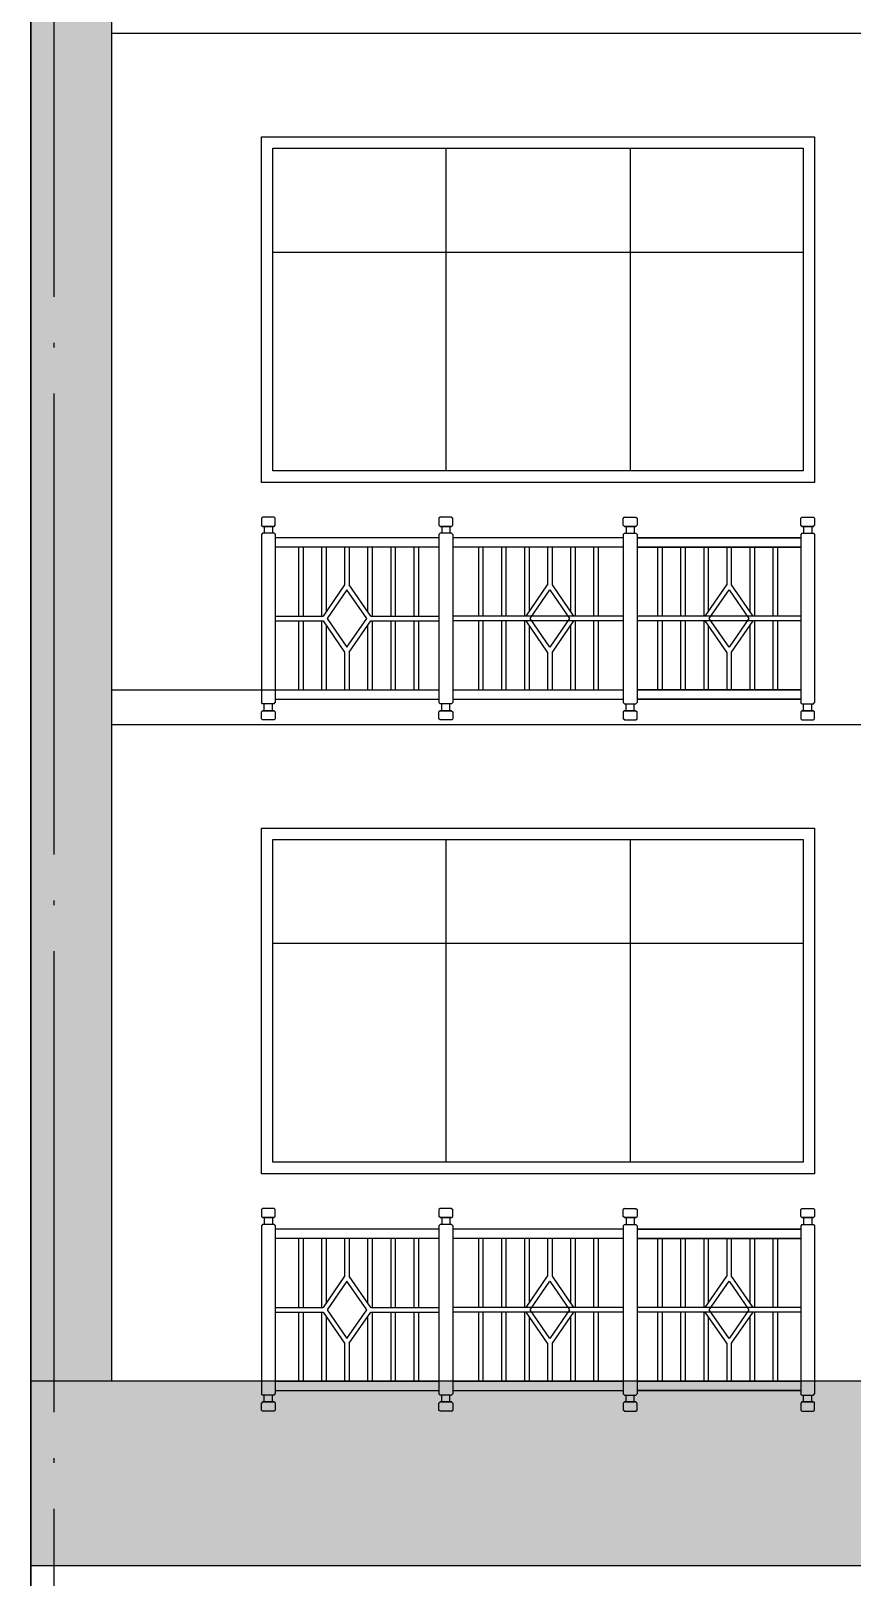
# Model space of a CAD drawing. Extents: x 522289 to 1051641, y 88514 to 354674.
# Drawn here: x 763707 to 767269, y 199700 to 206410 of the extents above; entities that cross this region are included whole.
import ezdxf

# ---------------------------------------------------------------- set-up
doc = ezdxf.new("R2010")
doc.units = 0
doc.header["$LTSCALE"] = 1000
doc.header["$MEASUREMENT"] = 0
doc.linetypes.add('DOTE', pattern=[2.42, 2, -0.2, 0.02, -0.2])
doc.layers.get('0').update_dxf_attribs({"linetype": 'CONTINUOUS'})
for name, color, linetype in [('_0', 7, 'CONTINUOUS'), ('DOTE', 1, 'DOTE'), ('WINDOW', 4, 'CONTINUOUS')]:
    doc.layers.add(name, color=color, linetype=linetype)

msp = doc.modelspace()

# ---------------------------------------------------------------- hatches: boundary and pattern name
h = msp.add_hatch()
h.set_pattern_fill('AR-B816', color=251, scale=100)
h.set_pattern_definition([(0, (-55291.1, 0), (0, 121.3104), []), (90, (-55291.1, 0), (-121.3104, 121.3104), [121.3104, -121.3104])])
h.paths.add_polyline_path([(763706.7, 221549.9), (764056.7, 221549.9), (764056.7, 200549.9), (763706.7, 200549.9)])
at = {"layer": 'WINDOW'}
h = msp.add_hatch(dxfattribs=at)
h.set_pattern_fill('弯瓦屋面', color=251, scale=100)
h.set_pattern_definition([(0, (-259828.57, -3108070.74), (200, 200), [40, -160]), (45, (-259748.57, -3108050.74), (2e-14, 200), [56.568542, -226.27417]), (90, (-259708.57, -3108010.74), (-200, 200), [200]), (135, (-259668.57, -3108050.74), (-200, 2e-14), [56.568542, -226.27417]), (26.5650512, (-259788.57, -3108070.74), (200, 2e-07), [44.72, -402.493595]), (333.4349488, (-259668.57, -3108050.74), (200, -2e-07), [44.72, -402.493595])])
h.paths.add_polyline_path([(763706.7, 199749.9), (772706.7, 199749.9), (771706.7, 200549.9), (763706.7, 200549.9)])

# ---------------------------------------------------------------- linework, layer by layer
at = {"color": 34}
for p, q in [((764706.7, 204224.9), (764706.7, 203494.9)), ((764766.7, 204224.9), (764766.7, 203494.9)), ((765476.7, 204209.9, 4.8), (764766.7, 204209.9)), ((765476.7, 204224.9, 4.8), (765476.7, 203494.9, 4.8)), ((765536.7, 204224.9, 4.8), (765536.7, 203494.9, 4.8)), ((766276.7, 204209.9, 4.8), (765536.7, 204209.9, 4.8)), ((766276.7, 204224.9, 4.8), (766276.7, 203494.9, 4.8)), ((766336.7, 204224.9, 4.8), (766336.7, 203494.9, 4.8)), ((767046.7, 204209.9, 4.8), (766336.7, 204209.9, 4.8)), ((766336.7, 204209.9, 4.8), (767046.7, 204209.9)), ((767046.7, 204224.9, 4.8), (767046.7, 203494.9, 4.8)), ((767046.7, 204224.9), (767046.7, 203494.9)), ((767106.7, 204224.9, 4.8), (767106.7, 203494.9, 4.8)), ((767106.7, 204224.9), (767106.7, 203494.9)), ((765476.7, 204169.9, 4.8), (764766.7, 204169.9)), ((766276.7, 204169.9, 4.8), (765536.7, 204169.9, 4.8)), ((767046.7, 204169.9, 4.8), (766336.7, 204169.9, 4.8)), ((766336.7, 204169.9, 4.8), (767046.7, 204169.9)), ((764766.7, 203869.9), (764974.6, 203869.9, 4.8)), ((764766.7, 203849.9), (764974.6, 203849.9, 4.8)), ((765180.8, 203869.9, 4.8), (765476.7, 203869.9, 4.8)), ((765180.8, 203849.9, 4.8), (765476.7, 203849.9, 4.8)), ((766268.5, 203869.9, 9.7), (765536.7, 203869.9, 4.8)), ((765854.8, 203869.9, 9.7), (765536.7, 203869.9, 4.8)), ((766268.5, 203849.9, 9.7), (765536.7, 203849.9, 4.8)), ((765854.8, 203849.9, 9.7), (765536.7, 203849.9, 4.8)), ((766276.7, 203869.9, 4.8), (766061, 203869.9, 9.7)), ((766276.7, 203849.9, 4.8), (766061, 203849.9, 9.7)), ((766632.5, 203869.9, 4.8), (766336.7, 203869.9, 4.8)), ((766632.5, 203849.9, 4.8), (766336.7, 203849.9, 4.8)), ((767046.7, 203869.9, 4.8), (766444.8, 203869.9, 4.8)), ((767046.7, 203849.9, 4.8), (766444.8, 203849.9, 4.8)), ((767046.7, 203869.9), (766838.8, 203869.9, 4.8)), ((767046.7, 203849.9), (766838.8, 203849.9, 4.8)), ((764766.7, 203549.9), (765476.7, 203549.9, 4.8)), ((765536.7, 203549.9, 4.8), (766276.7, 203549.9, 4.8)), ((766336.7, 203549.9, 4.8), (767046.7, 203549.9, 4.8)), ((767046.7, 203549.9), (766336.7, 203549.9, 4.8)), ((764766.7, 203509.9), (765476.7, 203509.9, 4.8)), ((765536.7, 203509.9, 4.8), (766276.7, 203509.9, 4.8)), ((766336.7, 203509.9, 4.8), (767046.7, 203509.9, 4.8)), ((767046.7, 203509.9), (766336.7, 203509.9, 4.8)), ((764706.7, 201224.9), (764706.7, 200494.9)), ((764766.7, 201224.9), (764766.7, 200494.9)), ((765476.7, 201209.9, 4.8), (764766.7, 201209.9)), ((765476.7, 201169.9, 4.8), (764766.7, 201169.9)), ((765476.7, 201224.9, 4.8), (765476.7, 200494.9, 4.8)), ((765536.7, 201224.9, 4.8), (765536.7, 200494.9, 4.8)), ((766276.7, 201209.9, 4.8), (765536.7, 201209.9, 4.8)), ((766276.7, 201169.9, 4.8), (765536.7, 201169.9, 4.8)), ((766276.7, 201224.9, 4.8), (766276.7, 200494.9, 4.8)), ((766336.7, 201224.9, 4.8), (766336.7, 200494.9, 4.8)), ((767046.7, 201209.9, 4.8), (766336.7, 201209.9, 4.8)), ((766336.7, 201209.9, 4.8), (767046.7, 201209.9)), ((767046.7, 201169.9, 4.8), (766336.7, 201169.9, 4.8)), ((766336.7, 201169.9, 4.8), (767046.7, 201169.9)), ((767046.7, 201224.9, 4.8), (767046.7, 200494.9, 4.8)), ((767046.7, 201224.9), (767046.7, 200494.9)), ((767106.7, 201224.9, 4.8), (767106.7, 200494.9, 4.8)), ((767106.7, 201224.9), (767106.7, 200494.9)), ((764766.7, 200869.9), (764974.6, 200869.9, 4.8)), ((764766.7, 200849.9), (764974.6, 200849.9, 4.8)), ((765180.8, 200869.9, 4.8), (765476.7, 200869.9, 4.8)), ((765180.8, 200849.9, 4.8), (765476.7, 200849.9, 4.8)), ((766268.5, 200869.9, 9.7), (765536.7, 200869.9, 4.8)), ((765854.8, 200869.9, 9.7), (765536.7, 200869.9, 4.8)), ((766268.5, 200849.9, 9.7), (765536.7, 200849.9, 4.8)), ((765854.8, 200849.9, 9.7), (765536.7, 200849.9, 4.8)), ((766276.7, 200869.9, 4.8), (766061, 200869.9, 9.7)), ((766276.7, 200849.9, 4.8), (766061, 200849.9, 9.7)), ((766632.5, 200869.9, 4.8), (766336.7, 200869.9, 4.8)), ((766632.5, 200849.9, 4.8), (766336.7, 200849.9, 4.8)), ((767046.7, 200869.9, 4.8), (766444.8, 200869.9, 4.8)), ((767046.7, 200849.9, 4.8), (766444.8, 200849.9, 4.8)), ((767046.7, 200869.9), (766838.8, 200869.9, 4.8)), ((767046.7, 200849.9), (766838.8, 200849.9, 4.8)), ((764766.7, 200549.9), (765476.7, 200549.9, 4.8)), ((764766.7, 200509.9), (765476.7, 200509.9, 4.8)), ((765536.7, 200549.9, 4.8), (766276.7, 200549.9, 4.8)), ((765536.7, 200509.9, 4.8), (766276.7, 200509.9, 4.8)), ((766336.7, 200549.9, 4.8), (767046.7, 200549.9, 4.8)), ((767046.7, 200549.9), (766336.7, 200549.9, 4.8)), ((766336.7, 200509.9, 4.8), (767046.7, 200509.9, 4.8)), ((767046.7, 200509.9), (766336.7, 200509.9, 4.8))]:
    msp.add_line(p, q, dxfattribs=at)
at = {"color": 44}
for points in [[(764056.7, 206399.9), (771356.7, 206399.9)], [(764056.7, 203549.9), (764959.5, 203549.9)], [(764806.7, 203509.9), (765476.7, 203509.9)], [(767006.7, 203509.9), (766336.7, 203509.9)], [(764056.7, 203399.9), (771356.7, 203399.9)], [(764806.7, 200509.9), (765476.7, 200509.9)], [(767006.7, 200509.9), (766336.7, 200509.9)]]:
    msp.add_lwpolyline(points, dxfattribs=at)
at = {"color": 34}
for points in [[(764711.7, 204299.9), (764706.7, 204294.9)], [(764706.7, 204294.9), (764706.7, 204264.9)], [(764711.7, 204259.9), (764706.7, 204264.9)], [(764761.7, 204299.9), (764711.7, 204299.9)], [(764761.7, 204259.9), (764711.7, 204259.9)], [(764711.7, 204259.9), (764761.7, 204259.9)], [(764719.2, 204259.9), (764719.2, 204229.9)], [(764754.2, 204259.9), (764754.2, 204229.9)], [(764761.7, 204299.9), (764766.7, 204294.9)], [(764761.7, 204259.9), (764766.7, 204264.9)], [(764766.7, 204264.9), (764766.7, 204294.9)], [(767051.7, 204299.9), (767046.7, 204294.9)], [(767046.7, 204264.9), (767046.7, 204294.9)], [(767051.7, 204259.9), (767046.7, 204264.9)], [(767051.7, 204299.9), (767101.7, 204299.9)], [(767051.7, 204259.9), (767101.7, 204259.9)], [(767101.7, 204259.9), (767051.7, 204259.9)], [(767059.2, 204259.9), (767059.2, 204229.9)], [(767094.2, 204259.9), (767094.2, 204229.9)], [(767101.7, 204299.9), (767106.7, 204294.9)], [(767101.7, 204259.9), (767106.7, 204264.9)], [(767106.7, 204294.9), (767106.7, 204264.9)], [(764711.7, 204229.9), (764706.7, 204224.9)], [(764761.7, 204229.9), (764711.7, 204229.9)], [(764761.7, 204229.9), (764766.7, 204224.9)], [(767051.7, 204229.9), (767046.7, 204224.9)], [(767051.7, 204229.9), (767101.7, 204229.9)], [(767101.7, 204229.9), (767106.7, 204224.9)], [(764711.7, 203489.9), (764706.7, 203494.9)], [(764711.7, 203459.9), (764706.7, 203454.9)], [(764706.7, 203424.9), (764706.7, 203454.9)], [(764761.7, 203489.9), (764711.7, 203489.9)], [(764761.7, 203459.9), (764711.7, 203459.9)], [(764711.7, 203459.9), (764761.7, 203459.9)], [(764719.2, 203459.9), (764719.2, 203489.9)], [(764754.2, 203459.9), (764754.2, 203489.9)], [(764761.7, 203489.9), (764766.7, 203494.9)], [(764761.7, 203459.9), (764766.7, 203454.9)], [(764766.7, 203454.9), (764766.7, 203424.9)], [(767051.7, 203489.9), (767046.7, 203494.9)], [(767051.7, 203459.9), (767046.7, 203454.9)], [(767046.7, 203454.9), (767046.7, 203424.9)], [(767051.7, 203489.9), (767101.7, 203489.9)], [(767051.7, 203459.9), (767101.7, 203459.9)], [(767101.7, 203459.9), (767051.7, 203459.9)], [(767059.2, 203459.9), (767059.2, 203489.9)], [(767094.2, 203459.9), (767094.2, 203489.9)], [(767101.7, 203489.9), (767106.7, 203494.9)], [(767101.7, 203459.9), (767106.7, 203454.9)], [(767106.7, 203424.9), (767106.7, 203454.9)], [(764711.7, 203419.9), (764706.7, 203424.9)], [(764761.7, 203419.9), (764711.7, 203419.9)], [(764761.7, 203419.9), (764766.7, 203424.9)], [(767051.7, 203419.9), (767046.7, 203424.9)], [(767051.7, 203419.9), (767101.7, 203419.9)], [(767101.7, 203419.9), (767106.7, 203424.9)], [(764711.7, 201299.9), (764706.7, 201294.9)], [(764706.7, 201294.9), (764706.7, 201264.9)], [(764711.7, 201259.9), (764706.7, 201264.9)], [(764761.7, 201299.9), (764711.7, 201299.9)], [(764761.7, 201259.9), (764711.7, 201259.9)], [(764711.7, 201259.9), (764761.7, 201259.9)], [(764719.2, 201259.9), (764719.2, 201229.9)], [(764754.2, 201259.9), (764754.2, 201229.9)], [(764761.7, 201299.9), (764766.7, 201294.9)], [(764761.7, 201259.9), (764766.7, 201264.9)], [(764766.7, 201264.9), (764766.7, 201294.9)], [(767051.7, 201299.9), (767046.7, 201294.9)], [(767046.7, 201264.9), (767046.7, 201294.9)], [(767051.7, 201259.9), (767046.7, 201264.9)], [(767051.7, 201299.9), (767101.7, 201299.9)], [(767051.7, 201259.9), (767101.7, 201259.9)], [(767101.7, 201259.9), (767051.7, 201259.9)], [(767059.2, 201259.9), (767059.2, 201229.9)], [(767094.2, 201259.9), (767094.2, 201229.9)], [(767101.7, 201299.9), (767106.7, 201294.9)], [(767101.7, 201259.9), (767106.7, 201264.9)], [(767106.7, 201294.9), (767106.7, 201264.9)], [(764711.7, 201229.9), (764706.7, 201224.9)], [(764761.7, 201229.9), (764711.7, 201229.9)], [(764761.7, 201229.9), (764766.7, 201224.9)], [(767051.7, 201229.9), (767046.7, 201224.9)], [(767051.7, 201229.9), (767101.7, 201229.9)], [(767101.7, 201229.9), (767106.7, 201224.9)], [(764711.7, 200489.9), (764706.7, 200494.9)], [(764761.7, 200489.9), (764766.7, 200494.9)], [(767051.7, 200489.9), (767046.7, 200494.9)], [(767101.7, 200489.9), (767106.7, 200494.9)], [(764711.7, 200459.9), (764706.7, 200454.9)], [(764706.7, 200424.9), (764706.7, 200454.9)], [(764761.7, 200489.9), (764711.7, 200489.9)], [(764761.7, 200459.9), (764711.7, 200459.9)], [(764711.7, 200459.9), (764761.7, 200459.9)], [(764719.2, 200459.9), (764719.2, 200489.9)], [(764754.2, 200459.9), (764754.2, 200489.9)], [(764761.7, 200459.9), (764766.7, 200454.9)], [(764766.7, 200454.9), (764766.7, 200424.9)], [(767051.7, 200459.9), (767046.7, 200454.9)], [(767046.7, 200454.9), (767046.7, 200424.9)], [(767051.7, 200489.9), (767101.7, 200489.9)], [(767051.7, 200459.9), (767101.7, 200459.9)], [(767101.7, 200459.9), (767051.7, 200459.9)], [(767059.2, 200459.9), (767059.2, 200489.9)], [(767094.2, 200459.9), (767094.2, 200489.9)], [(767101.7, 200459.9), (767106.7, 200454.9)], [(767106.7, 200424.9), (767106.7, 200454.9)], [(764711.7, 200419.9), (764706.7, 200424.9)], [(764761.7, 200419.9), (764711.7, 200419.9)], [(764761.7, 200419.9), (764766.7, 200424.9)], [(767051.7, 200419.9), (767046.7, 200424.9)], [(767051.7, 200419.9), (767101.7, 200419.9)], [(767101.7, 200419.9), (767106.7, 200424.9)]]:
    msp.add_lwpolyline(points, dxfattribs=at)
for points, elevation in [([(765481.7, 204299.9), (765476.7, 204294.9)], 4.8), ([(765476.7, 204294.9), (765476.7, 204264.9)], 4.8), ([(765481.7, 204259.9), (765476.7, 204264.9)], 4.8), ([(765531.7, 204299.9), (765481.7, 204299.9)], 4.8), ([(765531.7, 204259.9), (765481.7, 204259.9)], 4.8), ([(765481.7, 204259.9), (765531.7, 204259.9)], 4.8), ([(765489.2, 204259.9), (765489.2, 204229.9)], 4.8), ([(765524.2, 204259.9), (765524.2, 204229.9)], 4.8), ([(765531.7, 204299.9), (765536.7, 204294.9)], 4.8), ([(765531.7, 204259.9), (765536.7, 204264.9)], 4.8), ([(765536.7, 204264.9), (765536.7, 204294.9)], 4.8), ([(766281.7, 204299.9), (766276.7, 204294.9)], 4.8), ([(766276.7, 204264.9), (766276.7, 204294.9)], 4.8), ([(766281.7, 204259.9), (766276.7, 204264.9)], 4.8), ([(766281.7, 204299.9), (766331.7, 204299.9)], 4.8), ([(766281.7, 204259.9), (766331.7, 204259.9)], 4.8), ([(766331.7, 204259.9), (766281.7, 204259.9)], 4.8), ([(766289.2, 204259.9), (766289.2, 204229.9)], 4.8), ([(766324.2, 204259.9), (766324.2, 204229.9)], 4.8), ([(766331.7, 204299.9), (766336.7, 204294.9)], 4.8), ([(766331.7, 204259.9), (766336.7, 204264.9)], 4.8), ([(766336.7, 204294.9), (766336.7, 204264.9)], 4.8), ([(767051.7, 204299.9), (767046.7, 204294.9)], 4.8), ([(767046.7, 204264.9), (767046.7, 204294.9)], 4.8), ([(767051.7, 204259.9), (767046.7, 204264.9)], 4.8), ([(767051.7, 204299.9), (767101.7, 204299.9)], 4.8), ([(767051.7, 204259.9), (767101.7, 204259.9)], 4.8), ([(767101.7, 204259.9), (767051.7, 204259.9)], 4.8), ([(767059.2, 204259.9), (767059.2, 204229.9)], 4.8), ([(767094.2, 204259.9), (767094.2, 204229.9)], 4.8), ([(767101.7, 204299.9), (767106.7, 204294.9)], 4.8), ([(767101.7, 204259.9), (767106.7, 204264.9)], 4.8), ([(767106.7, 204294.9), (767106.7, 204264.9)], 4.8), ([(765481.7, 204229.9), (765476.7, 204224.9)], 4.8), ([(765531.7, 204229.9), (765481.7, 204229.9)], 4.8), ([(765531.7, 204229.9), (765536.7, 204224.9)], 4.8), ([(766281.7, 204229.9), (766276.7, 204224.9)], 4.8), ([(766281.7, 204229.9), (766331.7, 204229.9)], 4.8), ([(766331.7, 204229.9), (766336.7, 204224.9)], 4.8), ([(767051.7, 204229.9), (767046.7, 204224.9)], 4.8), ([(767051.7, 204229.9), (767101.7, 204229.9)], 4.8), ([(767101.7, 204229.9), (767106.7, 204224.9)], 4.8), ([(764867.7, 204169.9), (764867.7, 203869.9)], 4.8), ([(764887.7, 204169.9), (764887.7, 203869.9)], 4.8), ([(764967.7, 204169.9), (764967.7, 203869.9)], 4.8), ([(764987.7, 204169.9), (764987.7, 203889)], 4.8), ([(765067.7, 204169.9), (765067.7, 204005.4)], 4.8), ([(765087.7, 204169.9), (765087.7, 204005.4)], 4.8), ([(765167.7, 204169.9), (765167.7, 203889)], 4.8), ([(765187.7, 204169.9), (765187.7, 203869.9)], 4.8), ([(765267.7, 204169.9), (765267.7, 203869.9)], 4.8), ([(765287.7, 204169.9), (765287.7, 203869.9)], 4.8), ([(765367.7, 204169.9), (765367.7, 203869.9)], 4.8), ([(765387.7, 204169.9), (765387.7, 203869.9)], 4.8), ([(765647.9, 204169.9), (765647.9, 203869.9)], 9.7), ([(765667.9, 204169.9), (765667.9, 203869.9)], 9.7), ([(765747.9, 204169.9), (765747.9, 203869.9)], 9.7), ([(765767.9, 204169.9), (765767.9, 203869.9)], 9.7), ([(765847.9, 204169.9), (765847.9, 203869.9)], 9.7), ([(765867.9, 204169.9), (765867.9, 203889)], 9.7), ([(765947.9, 204169.9), (765947.9, 204005.4)], 9.7), ([(765967.9, 204169.9), (765967.9, 204005.4)], 9.7), ([(766047.9, 204169.9), (766047.9, 203889)], 9.7), ([(766067.9, 204169.9), (766067.9, 203869.9)], 9.7), ([(766147.9, 204169.9), (766147.9, 203869.9)], 9.7), ([(766167.9, 204169.9), (766167.9, 203869.9)], 9.7), ([(766425.6, 204169.9), (766425.6, 203869.9)], 4.8), ([(766445.6, 204169.9), (766445.6, 203869.9)], 4.8), ([(766525.6, 204169.9), (766525.6, 203869.9)], 4.8), ([(766545.6, 204169.9), (766545.6, 203869.9)], 4.8), ([(766625.6, 204169.9), (766625.6, 203869.9)], 4.8), ([(766645.6, 204169.9), (766645.6, 203889)], 4.8), ([(766725.6, 204169.9), (766725.6, 204005.4)], 4.8), ([(766745.6, 204169.9), (766745.6, 204005.4)], 4.8), ([(766825.6, 204169.9), (766825.6, 203889)], 4.8), ([(766845.6, 204169.9), (766845.6, 203869.9)], 4.8), ([(766925.6, 204169.9), (766925.6, 203869.9)], 4.8), ([(766945.6, 204169.9), (766945.6, 203869.9)], 4.8), ([(765067.7, 204005.4), (764974.6, 203869.9)], 4.8), ([(765180.8, 203869.9), (765087.7, 204005.4)], 4.8), ([(765854.8, 203869.9), (765947.9, 204005.4)], 9.7), ([(765967.9, 204005.4), (766061, 203869.9)], 9.7), ([(766632.5, 203869.9), (766725.6, 204005.4)], 4.8), ([(766745.6, 204005.4), (766838.8, 203869.9)], 4.8), ([(764867.7, 203849.9), (764867.7, 203549.9)], 4.8), ([(764887.7, 203849.9), (764887.7, 203549.9)], 4.8), ([(764967.7, 203849.9), (764967.7, 203549.9)], 4.8), ([(764974.6, 203849.9), (765067.7, 203714.5)], 4.8), ([(765087.7, 203714.5), (765180.8, 203849.9)], 4.8), ([(765187.7, 203849.9), (765187.7, 203549.9)], 4.8), ([(765267.7, 203849.9), (765267.7, 203549.9)], 4.8), ([(765287.7, 203849.9), (765287.7, 203549.9)], 4.8), ([(765367.7, 203849.9), (765367.7, 203549.9)], 4.8), ([(765387.7, 203849.9), (765387.7, 203549.9)], 4.8), ([(765536.7, 203849.9), (765536.7, 203549.9)], 4.8), ([(765647.9, 203849.9), (765647.9, 203549.9)], 9.7), ([(765667.9, 203849.9), (765667.9, 203549.9)], 9.7), ([(765747.9, 203849.9), (765747.9, 203549.9)], 9.7), ([(765767.9, 203849.9), (765767.9, 203549.9)], 9.7), ([(765847.9, 203849.9), (765847.9, 203549.9)], 9.7), ([(765947.9, 203714.5), (765854.8, 203849.9)], 9.7), ([(766061, 203849.9), (765967.9, 203714.5)], 9.7), ([(766067.9, 203849.9), (766067.9, 203549.9)], 9.7), ([(766147.9, 203849.9), (766147.9, 203549.9)], 9.7), ([(766167.9, 203849.9), (766167.9, 203549.9)], 9.7), ([(766276.7, 203849.9), (766276.7, 203549.9)], 4.8), ([(766425.6, 203849.9), (766425.6, 203549.9)], 4.8), ([(766445.6, 203849.9), (766445.6, 203549.9)], 4.8), ([(766525.6, 203849.9), (766525.6, 203549.9)], 4.8), ([(766545.6, 203849.9), (766545.6, 203549.9)], 4.8), ([(766625.6, 203849.9), (766625.6, 203549.9)], 4.8), ([(766725.6, 203714.5), (766632.5, 203849.9)], 4.8), ([(766838.8, 203849.9), (766745.6, 203714.5)], 4.8), ([(766845.6, 203849.9), (766845.6, 203549.9)], 4.8), ([(766925.6, 203849.9), (766925.6, 203549.9)], 4.8), ([(766945.6, 203849.9), (766945.6, 203549.9)], 4.8), ([(764987.7, 203830.8), (764987.7, 203549.9)], 4.8), ([(765167.7, 203830.8), (765167.7, 203549.9)], 4.8), ([(765867.9, 203830.8), (765867.9, 203549.9)], 9.7), ([(766047.9, 203830.8), (766047.9, 203549.9)], 9.7), ([(766645.6, 203830.8), (766645.6, 203549.9)], 4.8), ([(766825.6, 203830.8), (766825.6, 203549.9)], 4.8), ([(765067.7, 203714.5), (765067.7, 203549.9)], 4.8), ([(765087.7, 203714.5), (765087.7, 203549.9)], 4.8), ([(765947.9, 203714.5), (765947.9, 203549.9)], 9.7), ([(765967.9, 203714.5), (765967.9, 203549.9)], 9.7), ([(766725.6, 203714.5), (766725.6, 203549.9)], 4.8), ([(766745.6, 203714.5), (766745.6, 203549.9)], 4.8), ([(765481.7, 203489.9), (765476.7, 203494.9)], 4.8), ([(765481.7, 203459.9), (765476.7, 203454.9)], 4.8), ([(765476.7, 203424.9), (765476.7, 203454.9)], 4.8), ([(765531.7, 203489.9), (765481.7, 203489.9)], 4.8), ([(765531.7, 203459.9), (765481.7, 203459.9)], 4.8), ([(765481.7, 203459.9), (765531.7, 203459.9)], 4.8), ([(765489.2, 203459.9), (765489.2, 203489.9)], 4.8), ([(765524.2, 203459.9), (765524.2, 203489.9)], 4.8), ([(765531.7, 203489.9), (765536.7, 203494.9)], 4.8), ([(765531.7, 203459.9), (765536.7, 203454.9)], 4.8), ([(765536.7, 203454.9), (765536.7, 203424.9)], 4.8), ([(766281.7, 203489.9), (766276.7, 203494.9)], 4.8), ([(766281.7, 203459.9), (766276.7, 203454.9)], 4.8), ([(766276.7, 203454.9), (766276.7, 203424.9)], 4.8), ([(766281.7, 203489.9), (766331.7, 203489.9)], 4.8), ([(766281.7, 203459.9), (766331.7, 203459.9)], 4.8), ([(766331.7, 203459.9), (766281.7, 203459.9)], 4.8), ([(766289.2, 203459.9), (766289.2, 203489.9)], 4.8), ([(766324.2, 203459.9), (766324.2, 203489.9)], 4.8), ([(766331.7, 203489.9), (766336.7, 203494.9)], 4.8), ([(766331.7, 203459.9), (766336.7, 203454.9)], 4.8), ([(766336.7, 203424.9), (766336.7, 203454.9)], 4.8), ([(767051.7, 203489.9), (767046.7, 203494.9)], 4.8), ([(767051.7, 203459.9), (767046.7, 203454.9)], 4.8), ([(767046.7, 203454.9), (767046.7, 203424.9)], 4.8), ([(767051.7, 203489.9), (767101.7, 203489.9)], 4.8), ([(767051.7, 203459.9), (767101.7, 203459.9)], 4.8), ([(767101.7, 203459.9), (767051.7, 203459.9)], 4.8), ([(767059.2, 203459.9), (767059.2, 203489.9)], 4.8), ([(767094.2, 203459.9), (767094.2, 203489.9)], 4.8), ([(767101.7, 203489.9), (767106.7, 203494.9)], 4.8), ([(767101.7, 203459.9), (767106.7, 203454.9)], 4.8), ([(767106.7, 203424.9), (767106.7, 203454.9)], 4.8), ([(765481.7, 203419.9), (765476.7, 203424.9)], 4.8), ([(765531.7, 203419.9), (765481.7, 203419.9)], 4.8), ([(765531.7, 203419.9), (765536.7, 203424.9)], 4.8), ([(766281.7, 203419.9), (766276.7, 203424.9)], 4.8), ([(766281.7, 203419.9), (766331.7, 203419.9)], 4.8), ([(766331.7, 203419.9), (766336.7, 203424.9)], 4.8), ([(766331.7, 203419.9), (766336.7, 203424.9)], 4.8), ([(767051.7, 203419.9), (767046.7, 203424.9)], 4.8), ([(767051.7, 203419.9), (767101.7, 203419.9)], 4.8), ([(767101.7, 203419.9), (767106.7, 203424.9)], 4.8), ([(765481.7, 201299.9), (765476.7, 201294.9)], 4.8), ([(765476.7, 201294.9), (765476.7, 201264.9)], 4.8), ([(765481.7, 201259.9), (765476.7, 201264.9)], 4.8), ([(765531.7, 201299.9), (765481.7, 201299.9)], 4.8), ([(765531.7, 201259.9), (765481.7, 201259.9)], 4.8), ([(765481.7, 201259.9), (765531.7, 201259.9)], 4.8), ([(765489.2, 201259.9), (765489.2, 201229.9)], 4.8), ([(765524.2, 201259.9), (765524.2, 201229.9)], 4.8), ([(765531.7, 201299.9), (765536.7, 201294.9)], 4.8), ([(765531.7, 201259.9), (765536.7, 201264.9)], 4.8), ([(765536.7, 201264.9), (765536.7, 201294.9)], 4.8), ([(766281.7, 201299.9), (766276.7, 201294.9)], 4.8), ([(766276.7, 201264.9), (766276.7, 201294.9)], 4.8), ([(766281.7, 201259.9), (766276.7, 201264.9)], 4.8), ([(766281.7, 201299.9), (766331.7, 201299.9)], 4.8), ([(766281.7, 201259.9), (766331.7, 201259.9)], 4.8), ([(766331.7, 201259.9), (766281.7, 201259.9)], 4.8), ([(766289.2, 201259.9), (766289.2, 201229.9)], 4.8), ([(766324.2, 201259.9), (766324.2, 201229.9)], 4.8), ([(766331.7, 201299.9), (766336.7, 201294.9)], 4.8), ([(766331.7, 201259.9), (766336.7, 201264.9)], 4.8), ([(766336.7, 201294.9), (766336.7, 201264.9)], 4.8), ([(767051.7, 201299.9), (767046.7, 201294.9)], 4.8), ([(767046.7, 201264.9), (767046.7, 201294.9)], 4.8), ([(767051.7, 201259.9), (767046.7, 201264.9)], 4.8), ([(767051.7, 201299.9), (767101.7, 201299.9)], 4.8), ([(767051.7, 201259.9), (767101.7, 201259.9)], 4.8), ([(767101.7, 201259.9), (767051.7, 201259.9)], 4.8), ([(767059.2, 201259.9), (767059.2, 201229.9)], 4.8), ([(767094.2, 201259.9), (767094.2, 201229.9)], 4.8), ([(767101.7, 201299.9), (767106.7, 201294.9)], 4.8), ([(767101.7, 201259.9), (767106.7, 201264.9)], 4.8), ([(767106.7, 201294.9), (767106.7, 201264.9)], 4.8), ([(764867.7, 201169.9), (764867.7, 200869.9)], 4.8), ([(764887.7, 201169.9), (764887.7, 200869.9)], 4.8), ([(764967.7, 201169.9), (764967.7, 200869.9)], 4.8), ([(764987.7, 201169.9), (764987.7, 200889)], 4.8), ([(765067.7, 201169.9), (765067.7, 201005.4)], 4.8), ([(765087.7, 201169.9), (765087.7, 201005.4)], 4.8), ([(765167.7, 201169.9), (765167.7, 200889)], 4.8), ([(765187.7, 201169.9), (765187.7, 200869.9)], 4.8), ([(765267.7, 201169.9), (765267.7, 200869.9)], 4.8), ([(765287.7, 201169.9), (765287.7, 200869.9)], 4.8), ([(765367.7, 201169.9), (765367.7, 200869.9)], 4.8), ([(765387.7, 201169.9), (765387.7, 200869.9)], 4.8), ([(765481.7, 201229.9), (765476.7, 201224.9)], 4.8), ([(765531.7, 201229.9), (765481.7, 201229.9)], 4.8), ([(765531.7, 201229.9), (765536.7, 201224.9)], 4.8), ([(765647.9, 201169.9), (765647.9, 200869.9)], 9.7), ([(765667.9, 201169.9), (765667.9, 200869.9)], 9.7), ([(765747.9, 201169.9), (765747.9, 200869.9)], 9.7), ([(765767.9, 201169.9), (765767.9, 200869.9)], 9.7), ([(765847.9, 201169.9), (765847.9, 200869.9)], 9.7), ([(765867.9, 201169.9), (765867.9, 200889)], 9.7), ([(765947.9, 201169.9), (765947.9, 201005.4)], 9.7), ([(765967.9, 201169.9), (765967.9, 201005.4)], 9.7), ([(766047.9, 201169.9), (766047.9, 200889)], 9.7), ([(766067.9, 201169.9), (766067.9, 200869.9)], 9.7), ([(766147.9, 201169.9), (766147.9, 200869.9)], 9.7), ([(766167.9, 201169.9), (766167.9, 200869.9)], 9.7), ([(766281.7, 201229.9), (766276.7, 201224.9)], 4.8), ([(766281.7, 201229.9), (766331.7, 201229.9)], 4.8), ([(766331.7, 201229.9), (766336.7, 201224.9)], 4.8), ([(766425.6, 201169.9), (766425.6, 200869.9)], 4.8), ([(766445.6, 201169.9), (766445.6, 200869.9)], 4.8), ([(766525.6, 201169.9), (766525.6, 200869.9)], 4.8), ([(766545.6, 201169.9), (766545.6, 200869.9)], 4.8), ([(766625.6, 201169.9), (766625.6, 200869.9)], 4.8), ([(766645.6, 201169.9), (766645.6, 200889)], 4.8), ([(766725.6, 201169.9), (766725.6, 201005.4)], 4.8), ([(766745.6, 201169.9), (766745.6, 201005.4)], 4.8), ([(766825.6, 201169.9), (766825.6, 200889)], 4.8), ([(766845.6, 201169.9), (766845.6, 200869.9)], 4.8), ([(766925.6, 201169.9), (766925.6, 200869.9)], 4.8), ([(766945.6, 201169.9), (766945.6, 200869.9)], 4.8), ([(767051.7, 201229.9), (767046.7, 201224.9)], 4.8), ([(767051.7, 201229.9), (767101.7, 201229.9)], 4.8), ([(767101.7, 201229.9), (767106.7, 201224.9)], 4.8), ([(765067.7, 201005.4), (764974.6, 200869.9)], 4.8), ([(765180.8, 200869.9), (765087.7, 201005.4)], 4.8), ([(765854.8, 200869.9), (765947.9, 201005.4)], 9.7), ([(765967.9, 201005.4), (766061, 200869.9)], 9.7), ([(766632.5, 200869.9), (766725.6, 201005.4)], 4.8), ([(766745.6, 201005.4), (766838.8, 200869.9)], 4.8), ([(764867.7, 200849.9), (764867.7, 200549.9)], 4.8), ([(764887.7, 200849.9), (764887.7, 200549.9)], 4.8), ([(764967.7, 200849.9), (764967.7, 200549.9)], 4.8), ([(764974.6, 200849.9), (765067.7, 200714.5)], 4.8), ([(764987.7, 200830.8), (764987.7, 200549.9)], 4.8), ([(765087.7, 200714.5), (765180.8, 200849.9)], 4.8), ([(765167.7, 200830.8), (765167.7, 200549.9)], 4.8), ([(765187.7, 200849.9), (765187.7, 200549.9)], 4.8), ([(765267.7, 200849.9), (765267.7, 200549.9)], 4.8), ([(765287.7, 200849.9), (765287.7, 200549.9)], 4.8), ([(765367.7, 200849.9), (765367.7, 200549.9)], 4.8), ([(765387.7, 200849.9), (765387.7, 200549.9)], 4.8), ([(765536.7, 200849.9), (765536.7, 200549.9)], 4.8), ([(765647.9, 200849.9), (765647.9, 200549.9)], 9.7), ([(765667.9, 200849.9), (765667.9, 200549.9)], 9.7), ([(765747.9, 200849.9), (765747.9, 200549.9)], 9.7), ([(765767.9, 200849.9), (765767.9, 200549.9)], 9.7), ([(765847.9, 200849.9), (765847.9, 200549.9)], 9.7), ([(765947.9, 200714.5), (765854.8, 200849.9)], 9.7), ([(765867.9, 200830.8), (765867.9, 200549.9)], 9.7), ([(766061, 200849.9), (765967.9, 200714.5)], 9.7), ([(766047.9, 200830.8), (766047.9, 200549.9)], 9.7), ([(766067.9, 200849.9), (766067.9, 200549.9)], 9.7), ([(766147.9, 200849.9), (766147.9, 200549.9)], 9.7), ([(766167.9, 200849.9), (766167.9, 200549.9)], 9.7), ([(766276.7, 200849.9), (766276.7, 200549.9)], 4.8), ([(766425.6, 200849.9), (766425.6, 200549.9)], 4.8), ([(766445.6, 200849.9), (766445.6, 200549.9)], 4.8), ([(766525.6, 200849.9), (766525.6, 200549.9)], 4.8), ([(766545.6, 200849.9), (766545.6, 200549.9)], 4.8), ([(766625.6, 200849.9), (766625.6, 200549.9)], 4.8), ([(766725.6, 200714.5), (766632.5, 200849.9)], 4.8), ([(766645.6, 200830.8), (766645.6, 200549.9)], 4.8), ([(766838.8, 200849.9), (766745.6, 200714.5)], 4.8), ([(766825.6, 200830.8), (766825.6, 200549.9)], 4.8), ([(766845.6, 200849.9), (766845.6, 200549.9)], 4.8), ([(766925.6, 200849.9), (766925.6, 200549.9)], 4.8), ([(766945.6, 200849.9), (766945.6, 200549.9)], 4.8), ([(765067.7, 200714.5), (765067.7, 200549.9)], 4.8), ([(765087.7, 200714.5), (765087.7, 200549.9)], 4.8), ([(765947.9, 200714.5), (765947.9, 200549.9)], 9.7), ([(765967.9, 200714.5), (765967.9, 200549.9)], 9.7), ([(766725.6, 200714.5), (766725.6, 200549.9)], 4.8), ([(766745.6, 200714.5), (766745.6, 200549.9)], 4.8), ([(765481.7, 200489.9), (765476.7, 200494.9)], 4.8), ([(765531.7, 200489.9), (765536.7, 200494.9)], 4.8), ([(766281.7, 200489.9), (766276.7, 200494.9)], 4.8), ([(766331.7, 200489.9), (766336.7, 200494.9)], 4.8), ([(767051.7, 200489.9), (767046.7, 200494.9)], 4.8), ([(767101.7, 200489.9), (767106.7, 200494.9)], 4.8), ([(765481.7, 200459.9), (765476.7, 200454.9)], 4.8), ([(765476.7, 200424.9), (765476.7, 200454.9)], 4.8), ([(765531.7, 200489.9), (765481.7, 200489.9)], 4.8), ([(765531.7, 200459.9), (765481.7, 200459.9)], 4.8), ([(765481.7, 200459.9), (765531.7, 200459.9)], 4.8), ([(765489.2, 200459.9), (765489.2, 200489.9)], 4.8), ([(765524.2, 200459.9), (765524.2, 200489.9)], 4.8), ([(765531.7, 200459.9), (765536.7, 200454.9)], 4.8), ([(765536.7, 200454.9), (765536.7, 200424.9)], 4.8), ([(766281.7, 200459.9), (766276.7, 200454.9)], 4.8), ([(766276.7, 200454.9), (766276.7, 200424.9)], 4.8), ([(766281.7, 200489.9), (766331.7, 200489.9)], 4.8), ([(766281.7, 200459.9), (766331.7, 200459.9)], 4.8), ([(766331.7, 200459.9), (766281.7, 200459.9)], 4.8), ([(766289.2, 200459.9), (766289.2, 200489.9)], 4.8), ([(766324.2, 200459.9), (766324.2, 200489.9)], 4.8), ([(766331.7, 200459.9), (766336.7, 200454.9)], 4.8), ([(766336.7, 200424.9), (766336.7, 200454.9)], 4.8), ([(767051.7, 200459.9), (767046.7, 200454.9)], 4.8), ([(767046.7, 200454.9), (767046.7, 200424.9)], 4.8), ([(767051.7, 200489.9), (767101.7, 200489.9)], 4.8), ([(767051.7, 200459.9), (767101.7, 200459.9)], 4.8), ([(767101.7, 200459.9), (767051.7, 200459.9)], 4.8), ([(767059.2, 200459.9), (767059.2, 200489.9)], 4.8), ([(767094.2, 200459.9), (767094.2, 200489.9)], 4.8), ([(767101.7, 200459.9), (767106.7, 200454.9)], 4.8), ([(767106.7, 200424.9), (767106.7, 200454.9)], 4.8), ([(765481.7, 200419.9), (765476.7, 200424.9)], 4.8), ([(765531.7, 200419.9), (765481.7, 200419.9)], 4.8), ([(765531.7, 200419.9), (765536.7, 200424.9)], 4.8), ([(766281.7, 200419.9), (766276.7, 200424.9)], 4.8), ([(766281.7, 200419.9), (766331.7, 200419.9)], 4.8), ([(766331.7, 200419.9), (766336.7, 200424.9)], 4.8), ([(766331.7, 200419.9), (766336.7, 200424.9)], 4.8), ([(767051.7, 200419.9), (767046.7, 200424.9)], 4.8), ([(767051.7, 200419.9), (767101.7, 200419.9)], 4.8), ([(767101.7, 200419.9), (767106.7, 200424.9)], 4.8)]:
    msp.add_lwpolyline(points, dxfattribs=dict(at, elevation=elevation))
for points in [[(765163.4, 203859.9), (765077.7, 203984.6), (764991.9, 203859.9), (765077.7, 203735.2)], [(765872.2, 203859.9), (765957.9, 203984.6), (766043.6, 203859.9), (765957.9, 203735.2)], [(766649.9, 203859.9), (766735.6, 203984.6), (766821.4, 203859.9), (766735.6, 203735.2)], [(765163.4, 200859.9), (765077.7, 200984.6), (764991.9, 200859.9), (765077.7, 200735.2)], [(765872.2, 200859.9), (765957.9, 200984.6), (766043.6, 200859.9), (765957.9, 200735.2)], [(766649.9, 200859.9), (766735.6, 200984.6), (766821.4, 200859.9), (766735.6, 200735.2)]]:
    msp.add_lwpolyline(points, close=True, dxfattribs=at)
at = {"linetype": 'Continuous'}
msp.add_lwpolyline([(763706.7, 199749.9), (772706.7, 199749.9), (771706.7, 200549.9), (763706.7, 200549.9)], close=True, dxfattribs=at)
at = {"layer": '_0'}
for points in [[(763706.7, 196049.9), (763706.7, 221549.9)], [(763706.7, 217049.9), (763706.7, 196049.9)]]:
    msp.add_lwpolyline(points, dxfattribs=at)
msp.add_lwpolyline([(763706.7, 221549.9), (764056.7, 221549.9), (764056.7, 200549.9), (763706.7, 200549.9)], close=True, dxfattribs=at)
at = {"layer": 'DOTE', "linetype": 'DOTE'}
msp.add_lwpolyline([(763806.7, 224195.8), (763806.7, 195309.1)], dxfattribs=at)
at = {"layer": 'WINDOW', "color": 34}
for p, q in [((764756.7, 205450.4), (767056.7, 205450.4)), ((764756.7, 202450.4), (767056.7, 202450.4))]:
    msp.add_line(p, q, dxfattribs=at)
for points in [[(764706.7, 204450.4), (764706.7, 205950.4), (767106.7, 205950.4), (767106.7, 204450.4)], [(764756.7, 204500.4), (764756.7, 205900.4), (767056.7, 205900.4), (767056.7, 204500.4)], [(764706.7, 201450.4), (764706.7, 202950.4), (767106.7, 202950.4), (767106.7, 201450.4)], [(764756.7, 201500.4), (764756.7, 202900.4), (767056.7, 202900.4), (767056.7, 201500.4)]]:
    msp.add_lwpolyline(points, close=True, dxfattribs=at)
at = {"layer": 'WINDOW', "color": 34, "flags": 128}
for points in [[(765506.7, 205900.4), (765506.7, 204500.4)], [(766306.7, 205900.4), (766306.7, 204500.4)], [(765506.7, 202900.4), (765506.7, 201500.4)], [(766306.7, 202900.4), (766306.7, 201500.4)]]:
    msp.add_lwpolyline(points, dxfattribs=at)

doc.saveas('drawing.dxf')
